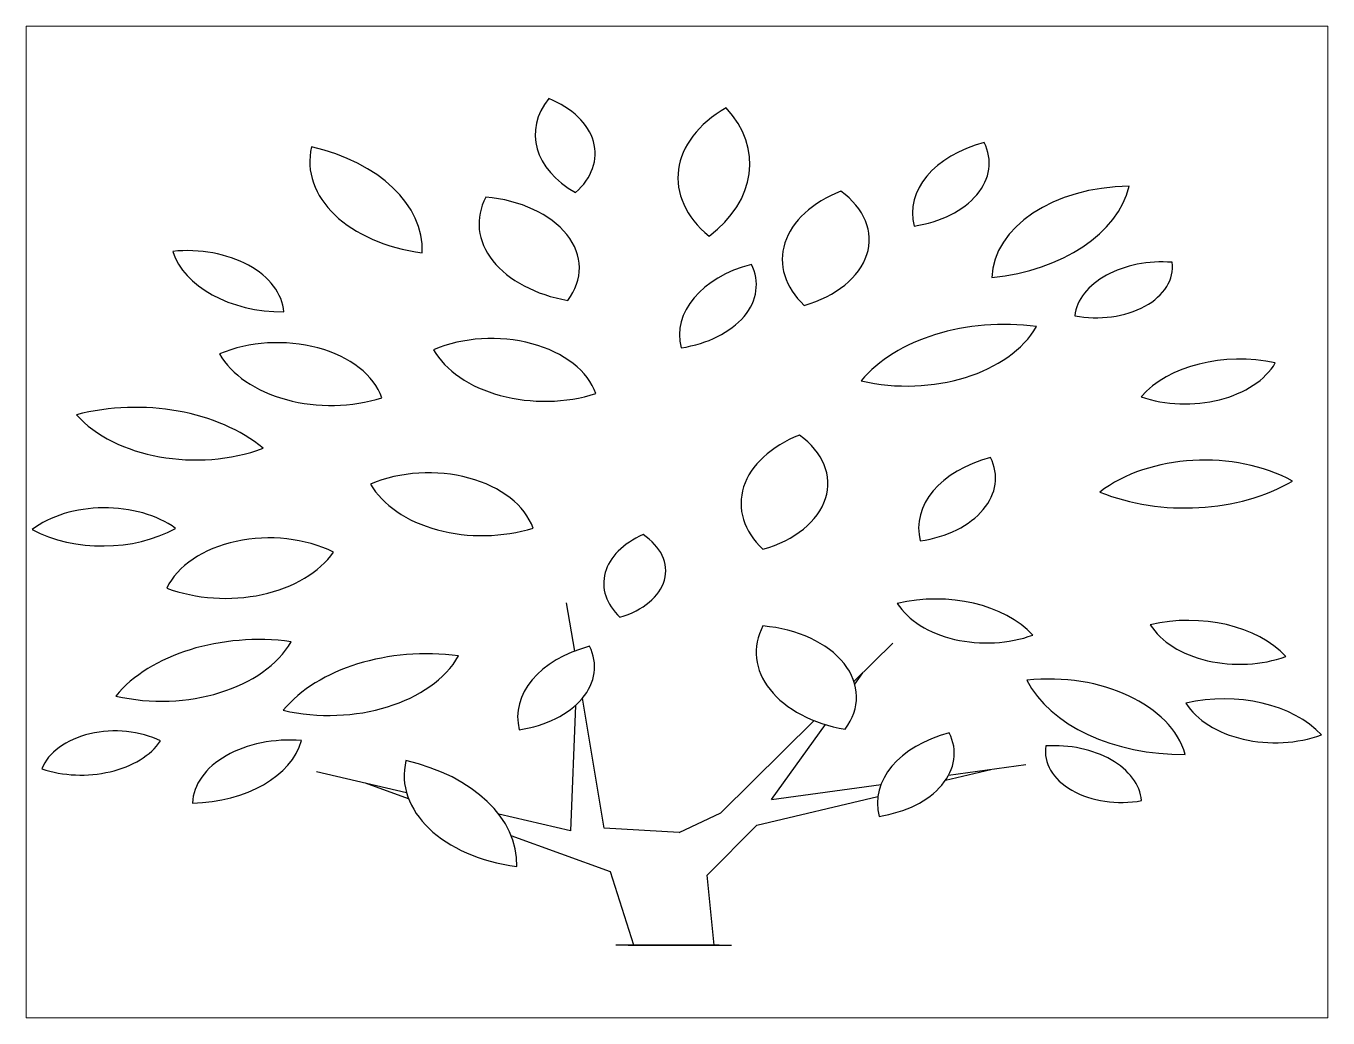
# Paper-space layout 'Layout1' of a CAD drawing. Header units: millimetres. Extents: x 1.05 to 9.45, y 0.8 to 7.2.
# The model-space entities are those that its viewports show. They can reach past a viewport. Long polylines and large blocks are cut down to what shows.
import ezdxf

# ---------------------------------------------------------------- set-up
doc = ezdxf.new("R2010")
doc.units = ezdxf.units.MM
doc.header["$MEASUREMENT"] = 0

# ---------------------------------------------------------------- blocks, each defined once
blk = doc.blocks.new('*U5')
at = {"color": 0, "linetype": 'ByBlock'}
for p, q in [((-122.6565, 342.92), (-132.0855, 399.375)), ((248.559, 352.17), (203.1525, 307.464)), ((204.0465, 304.525), (213.4875, 317.639)), ((-121.89, 279.49), (-127.7205, 133.268)), ((-88.176, 136.437), (-113.5125, 288.163)), ((156.7905, 261.815), (47.7165, 154.421)), ((107.013, 169.731), (169.9755, 257.196)), ((-318.843, 177.644), (-423.819, 202.017)), ((310.0575, 192.359), (362.694, 204.938)), ((313.593, 198.177), (403.494, 210.556)), ((-316.479, 170.602), (-366.666, 188.748)), ((107.013, 169.731), (234.6825, 187.311)), ((89.784, 139.718), (231.042, 173.476)), ((-127.7205, 133.268), (-211.2885, 152.672)), ((-0.6795, 131.401), (47.7165, 154.421)), ((31.749, 81.46), (89.784, 139.718)), ((-81.0975, 85.499), (-196.686, 127.291)), ((-0.6795, 131.401), (-88.176, 136.437)), ((-53.775, 0), (-81.0975, 85.499)), ((40.0635, 0), (31.749, 81.46)), ((45.6795, 0), (-74.8095, 0)), ((-60.2445, 0), (60.2445, 0))]:
    blk.add_line(p, q, dxfattribs=at)
for centre, major_axis, start_param, end_param in [((-35.7615, 945.55), (133.0485, 0), 2.647691266, 4.00972932), ((-211.8045, 923.33), (112.971, 0), -0.648146885, 1.022382181), ((159.702, 895.083), (161.886, 0), 2.281302272, 3.824128825), ((-109.209, 911.058), (-190.86, 0), 2.420022769, 3.685408346), ((-269.847, 913.676), (-161.886, 0), -0.16215868, 1.380667872), ((-491.2485, 810.678), (-190.86, 0), 3.11815447, 4.383540047), ((404.313, 853.78), (133.0485, 0), 1.949559565, 3.311597619), ((248.0325, 912.197), (112.971, 0), -1.346278586, 0.32425048), ((335.4315, 904.73), (-190.86, 0), 1.721891068, 2.987276645), ((526.0275, 777.257), (-161.886, 0), -1.558422082, -0.015595529), ((-95.481, 841.615), (-138.8505, 0), -0.340277332, 1.314729857), ((-242.5455, 789.668), (125.3085, 0), -0.466896589, 1.441349113), ((258.354, 799.752), (138.8505, 0), 2.103183621, 3.75819081), ((95.61, 822.98), (125.3085, 0), -1.165028289, 0.743217413), ((-461.361, 827.267), (133.0485, 0), 3.345822967, 4.70786102), ((-574.7925, 734.806), (-112.971, 0), 3.19157747, 4.862106535), ((132.6285, 711.724), (133.0485, 0), 1.949559565, 3.311597619), ((-23.6535, 770.141), (112.971, 0), -1.346278586, 0.32425048), ((486.18, 790.775), (-88.515, 0), 1.279526182, 3.23903086), ((562.6365, 728.826), (102.1995, 0), 1.456674466, 3.061882594), ((378.6675, 596.873), (190.86, 0), 1.372825218, 2.638210795), ((264.9645, 760.117), (161.886, 0), 4.375697375, 5.918523928), ((-469.4685, 619.242), (125.3085, 0), 0.231235112, 2.139480814), ((-219.8115, 624.141), (-125.3085, 0), 3.372827766, 5.281073468), ((-406.896, 722.057), (-138.8505, 0), 0.357854369, 2.012861558), ((-157.239, 726.955), (138.8505, 0), 3.499447022, 5.154454211), ((652.947, 594.897), (-133.0485, 0), 4.393020518, 5.755058572), ((589.554, 706.618), (112.971, 0), 4.238775021, 5.909304086), ((-635.145, 500.066), (190.86, 0), 0.674693517, 1.940079094), ((-564.8505, 673.842), (161.886, 0), 3.677565674, 5.220392227), ((210.1935, 515.187), (138.8505, 0), 2.103183621, 3.75819081), ((47.4495, 538.415), (-125.3085, 0), 1.976564364, 3.884810066), ((612.3375, 457.804), (-161.886, 0), 4.026631524, 5.569458077), ((411.6555, 486.395), (-133.0485, 0), -1.192033088, 0.170004965), ((255.375, 544.812), (112.971, 0), -1.346278586, 0.32425048), ((-293.241, 467.39), (-125.3085, 0), 3.372827766, 5.281073468), ((-230.667, 570.204), (138.8505, 0), 3.499447022, 5.154454211), ((589.242, 637.129), (190.86, 0), 4.165352021, 5.430737598), ((-671.088, 434.839), (-112.971, 0), 3.88970917, 5.560238236), ((-673.3425, 554.276), (133.0485, 0), 4.043954668, 5.405992721), ((-478.98, 391.446), (125.3085, 0), 0.929366813, 2.837612515), ((13.362, 421.981), (102.1995, 0), 2.154806166, 3.760014295), ((-104.9385, 436.673), (-88.515, 0), 1.977657883, 3.937162561), ((-530.178, 497.021), (-138.8505, 0), 1.055986069, 2.710993258), ((298.659, 314.99), (-133.0485, 0), 3.694888817, 5.056926871), ((357.8145, 427.739), (112.971, 0), 3.54064332, 5.211172385), ((593.802, 290.036), (-133.0485, 0), 3.694888817, 5.056926871), ((-490.9875, 229.155), (-190.86, 0), 4.514417872, 5.779803448), ((227.8785, 341.331), (138.8505, 0), 2.801315321, 4.45632251), ((80.8125, 289.384), (-125.3085, 0), 2.674696065, 4.582941767), ((652.9575, 402.784), (112.971, 0), 3.54064332, 5.211172385), ((-604.6905, 392.399), (161.886, 0), 4.375697375, 5.918523928), ((-295.611, 212.519), (-190.86, 0), 4.514417872, 5.779803448), ((-409.314, 375.763), (161.886, 0), 4.375697375, 5.918523928), ((-56.181, 266.086), (-133.0485, 0), -1.192033088, 0.170004965), ((-212.463, 324.503), (-112.971, 0), 1.795314068, 3.465843133), ((430.5105, 202.418), (161.886, 0), 0.18690717, 1.729733723), ((585.72, 349.687), (-190.86, 0), 0.325627667, 1.591013243), ((635.3715, 198.537), (-133.0485, 0), 3.694888817, 5.056926871), ((694.527, 311.286), (112.971, 0), 3.54064332, 5.211172385), ((-658.6935, 190.779), (88.515, 0), 0.930460332, 2.88996501), ((363.4965, 165.111), (133.0485, 0), 1.949559565, 3.311597619), ((207.2145, 223.528), (-112.971, 0), 1.795314068, 3.465843133), ((-698.7585, 266.426), (102.1995, 0), 4.249201269, 5.854409397), ((-572.5185, 254.314), (-133.0485, 0), 1.600493715, 2.962531768), ((-455.631, 163.786), (-112.971, 0), 4.587840871, 6.258369937), ((514.9455, 225.346), (-88.515, 0), -0.11673722, 1.842767459), ((436.71, 164.392), (102.1995, 0), 0.060411064, 1.665619192), ((-159.768, 197.673), (161.886, 0), 2.979433973, 4.522260526), ((-381.1695, 94.675), (190.86, 0), -0.023438184, 1.241947393)]:
    blk.add_ellipse(centre, major_axis=major_axis, ratio=0.666666667, start_param=start_param, end_param=end_param, dxfattribs=at)

msp = doc.modelspace()

# ---------------------------------------------------------------- block references
msp.add_blockref('*U5', (11200, 15200))

psp = doc.layouts.get("Layout1")

# ---------------------------------------------------------------- viewports
at = {"layer": '0'}
psp.add_viewport(center=(5.25, 4), size=(8.4, 6.4), view_center_point=(11196.6706, 15693.5395), view_height=1157.259735, dxfattribs=at)

doc.saveas('drawing.dxf')
